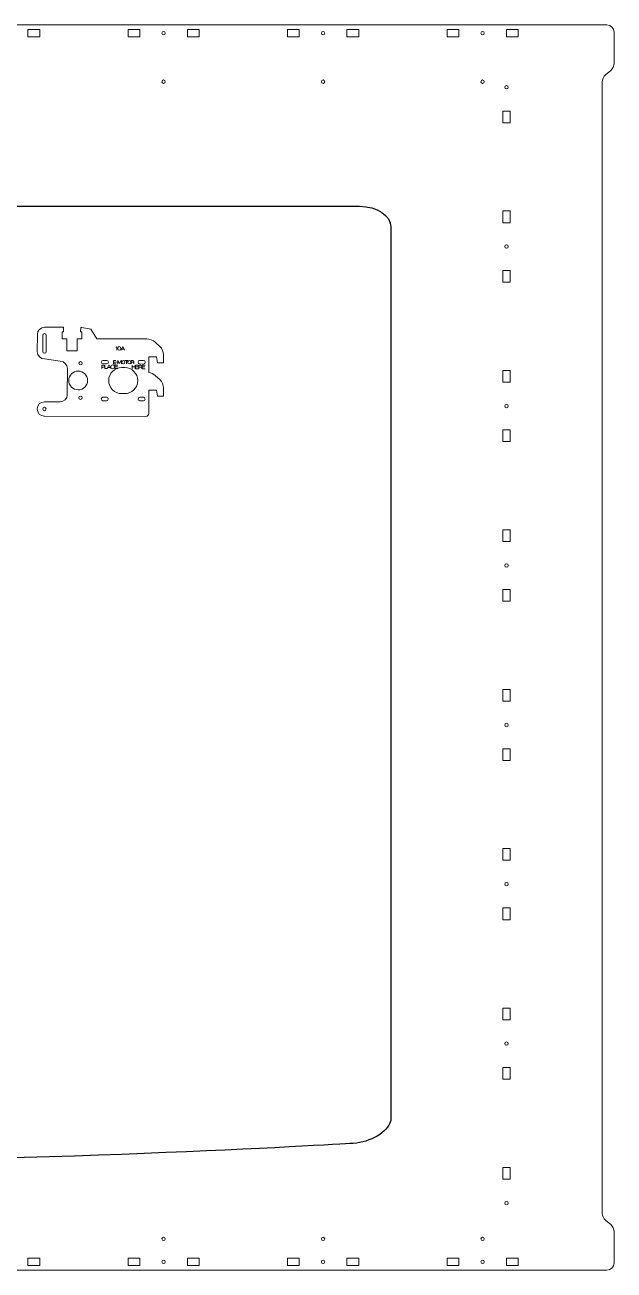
# Model space of a CAD drawing. Header units: millimetres. Extents: x 28 to 1172, y 29 to 868.
# Drawn here: x 775 to 1172, y 29 to 868 of the extents above; entities that cross this region are included whole.
import ezdxf

# ---------------------------------------------------------------- set-up
doc = ezdxf.new("R2010")
doc.units = ezdxf.units.MM
doc.layers.get('0').update_dxf_attribs({"color": 1, "linetype": 'CONTINUOUS', "lineweight": 25, "true_color": 0xff0000})
for name, color, linetype, lineweight, true_color in [('11C', 1, 'CONTINUOUS', 0, 0xff0000), ('Front', 1, 'CONTINUOUS', 0, 0xff0000), ('New Bottom board', 1, 'CONTINUOUS', 0, 0xff0000), ('New Cuts', 6, 'CONTINUOUS', 0, 0xff00ff), ('Text', 1, 'CONTINUOUS', 0, 0xff0000)]:
    doc.layers.add(name, color=color, linetype=linetype, lineweight=lineweight, true_color=true_color)

msp = doc.modelspace()

# ---------------------------------------------------------------- linework, layer by layer
at = {"color": 1, "true_color": 0xff0000}
for points in [[(366.01, 745.41), (1000.26, 745.41)], [(1021.28, 731.46), (1021.28, 129.99), (1021.07, 129.82)]]:
    msp.add_lwpolyline(points, dxfattribs=at)
for points in [[(1000.26, 745.41), (1011.86, 745.41), (1021.28, 739.16), (1021.28, 731.46)], [(1021.07, 129.82), (1018.97, 122.27), (1007.64, 115.5), (995.9, 114.77)], [(995.9, 114.77), (995.9, 114.77), (796.26, 102.33), (586.9, 102.33)]]:
    msp.add_open_spline(points, degree=3, dxfattribs=at)
at = {"layer": '11C'}
msp.add_line((856.44, 604.04), (787.83, 604.23), dxfattribs=at)
at = {"layer": 'Front', "color": 1, "true_color": 0xff0000}
for points in [[(856.96, 656.23), (823.34, 656.23), (819.41, 662.73), (813.38, 663.94), (812.54, 663.95), (812.53, 660.85), (813.36, 660.85), (813.36, 656.17), (813.36, 656.17), (810.28, 656.18), (810.26, 648.22), (808.61, 648.23), (808.61, 648.23), (804.88, 648.24), (804.88, 648.24), (803.22, 648.24), (803.24, 656.2), (800.18, 656.21), (800.18, 656.21), (800.18, 660.89), (801.01, 660.88), (801.02, 663.98), (788.22, 664.01)], [(783.4, 659.22), (783.37, 647.53)], [(787.04, 647.68), (787.07, 658.62), (787.07, 658.62)], [(789.35, 658.61), (789.32, 647.68)], [(865.95, 650.94), (862.68, 653.95)], [(858.42, 633.67), (858.42, 633.66), (858.42, 644.12), (863.49, 644.12), (864.28, 640.11), (868.28, 640.1), (868.29, 645.57)], [(788.16, 642.72), (798.8, 641.09)], [(813.62, 639.8), (813.62, 639.8)], [(830.02, 641.76), (827.61, 641.76)], [(827.61, 639.36), (830.01, 639.36), (830.01, 639.36)], [(842.2, 636.88), (840.2, 636.89)], [(854.82, 641.69), (852.41, 641.7)], [(852.41, 639.3), (854.81, 639.29), (854.81, 639.29)], [(803.59, 636.28), (803.51, 618.61)], [(865.95, 628.58), (862.68, 631.59)], [(810.83, 621.89), (810.83, 621.89)], [(858.42, 606.01), (858.42, 621.77), (863.49, 621.77), (864.28, 617.75), (868.28, 617.74), (868.29, 623.22)], [(798.7, 613.82), (788.11, 613.83)], [(813.55, 616.6), (813.55, 616.6)], [(829.95, 616.96), (827.54, 616.96)], [(827.54, 614.56), (829.95, 614.56), (829.95, 614.56)], [(840.16, 619.37), (842.16, 619.36), (842.16, 619.36)], [(854.75, 616.89), (852.34, 616.9)], [(852.34, 614.5), (854.75, 614.49), (854.75, 614.49)], [(786.97, 609.02), (786.97, 609.02)]]:
    msp.add_lwpolyline(points, dxfattribs=at)
for points in [[(788.22, 664.01), (785.57, 664.02), (783.41, 661.88), (783.4, 659.22)], [(787.07, 658.62), (787.07, 659.24), (787.58, 659.75), (788.21, 659.75)], [(788.21, 659.75), (788.84, 659.75), (789.35, 659.24), (789.35, 658.61)], [(862.68, 653.95), (861.38, 655.14), (858.72, 656.22), (856.96, 656.23)], [(783.37, 647.53), (783.36, 644.88), (785.51, 642.73), (788.16, 642.72)], [(788.18, 646.54), (787.55, 646.54), (787.04, 647.05), (787.04, 647.68)], [(789.32, 647.68), (789.32, 647.05), (788.81, 646.54), (788.18, 646.54)], [(868.29, 645.57), (868.3, 647.33), (867.24, 649.75), (865.95, 650.94)], [(798.8, 641.09), (801.46, 641.09), (803.6, 638.93), (803.59, 636.28)], [(811.34, 639.81), (811.34, 640.44), (811.85, 640.95), (812.48, 640.95)], [(812.47, 638.67), (811.84, 638.67), (811.34, 639.18), (811.34, 639.81)], [(813.62, 639.8), (813.62, 639.17), (813.1, 638.66), (812.47, 638.67)], [(812.48, 640.95), (813.11, 640.94), (813.62, 640.43), (813.62, 639.8)], [(827.61, 641.76), (826.95, 641.77), (826.41, 641.23), (826.41, 640.57)], [(826.41, 640.57), (826.41, 639.9), (826.94, 639.37), (827.61, 639.36)], [(830.01, 639.36), (830.68, 639.35), (831.21, 639.89), (831.22, 640.55)], [(831.22, 640.55), (831.22, 641.22), (830.68, 641.76), (830.02, 641.76)], [(840.2, 636.89), (835.36, 636.9), (831.43, 632.99), (831.42, 628.15)], [(850.94, 628.1), (850.95, 632.94), (847.04, 636.87), (842.2, 636.88)], [(852.41, 641.7), (851.75, 641.7), (851.21, 641.16), (851.21, 640.5)], [(851.21, 640.5), (851.21, 639.84), (851.74, 639.3), (852.41, 639.3)], [(854.81, 639.29), (855.48, 639.29), (856.01, 639.82), (856.02, 640.49)], [(856.02, 640.49), (856.02, 641.15), (855.48, 641.69), (854.82, 641.69)], [(804.53, 628.23), (804.54, 631.72), (807.37, 634.54), (810.86, 634.53)], [(810.86, 634.53), (814.35, 634.52), (817.18, 631.68), (817.17, 628.19)], [(862.68, 631.59), (861.71, 632.47), (859.92, 633.3), (858.42, 633.67)], [(868.29, 623.22), (868.3, 624.98), (867.24, 627.39), (865.95, 628.58)], [(810.83, 621.89), (807.34, 621.9), (804.52, 624.74), (804.53, 628.23)], [(817.17, 628.19), (817.16, 624.7), (814.32, 621.88), (810.83, 621.89)], [(831.42, 628.15), (831.41, 623.32), (835.32, 619.38), (840.16, 619.37)], [(842.16, 619.36), (846.99, 619.35), (850.93, 623.26), (850.94, 628.1)], [(788.11, 613.83), (785.46, 613.84), (783.31, 611.7), (783.3, 609.05)], [(803.51, 618.61), (803.5, 615.96), (801.35, 613.81), (798.7, 613.82)], [(811.27, 616.6), (811.28, 617.23), (811.79, 617.74), (812.42, 617.74)], [(812.41, 615.46), (811.78, 615.46), (811.27, 615.97), (811.27, 616.6)], [(813.55, 616.6), (813.55, 615.97), (813.04, 615.46), (812.41, 615.46)], [(812.42, 617.74), (813.05, 617.74), (813.56, 617.23), (813.55, 616.6)], [(827.54, 616.96), (826.88, 616.97), (826.34, 616.43), (826.34, 615.77)], [(826.34, 615.77), (826.34, 615.1), (826.88, 614.57), (827.54, 614.56)], [(831.15, 615.75), (831.15, 616.42), (830.62, 616.96), (829.95, 616.96)], [(829.95, 614.56), (830.61, 614.55), (831.15, 615.09), (831.15, 615.75)], [(852.34, 616.9), (851.68, 616.9), (851.14, 616.36), (851.14, 615.7)], [(851.14, 615.7), (851.14, 615.04), (851.67, 614.5), (852.34, 614.5)], [(855.95, 615.69), (855.95, 616.35), (855.41, 616.89), (854.75, 616.89)], [(854.75, 614.49), (855.41, 614.49), (855.95, 615.02), (855.95, 615.69)], [(783.3, 609.05), (783.29, 606.39), (785.44, 604.23), (788.09, 604.22)], [(786.97, 609.02), (786.97, 609.65), (787.48, 610.16), (788.11, 610.16)], [(788.11, 607.88), (787.48, 607.88), (786.97, 608.39), (786.97, 609.02)], [(788.11, 610.16), (788.74, 610.16), (789.25, 609.65), (789.25, 609.02)], [(789.25, 609.02), (789.25, 608.39), (788.74, 607.88), (788.11, 607.88)], [(856.44, 604.04), (857.53, 604.03), (858.42, 604.91), (858.42, 606.01)]]:
    msp.add_open_spline(points, degree=3, dxfattribs=at)
at = {"layer": 'New Bottom board'}
msp.add_line((41.3, 867.5), (1166.7, 867.5), dxfattribs=at)
at = {"layer": 'New Cuts', "color": 1, "true_color": 0xff0000}
for p, q in [((1163.5, 67.82), (1163.5, 829.18)), ((41.3, 29.5), (1166.7, 29.5))]:
    msp.add_line(p, q, dxfattribs=at)
for points in [[(784.95, 864.42), (784.95, 859.46), (777.07, 859.46), (777.07, 864.42), (784.95, 864.42), (784.95, 864.42)], [(852.29, 864.42), (852.29, 859.46), (844.41, 859.46), (844.41, 864.42), (852.29, 864.42), (852.29, 864.42)], [(1166.7, 867.5), (873.88, 867.5)], [(892.29, 864.42), (892.29, 859.46), (884.41, 859.46), (884.41, 864.42), (892.29, 864.42), (892.29, 864.42)], [(959.63, 864.42), (959.63, 859.46), (951.75, 859.46), (951.75, 864.42), (959.63, 864.42), (959.63, 864.42)], [(999.63, 864.42), (999.63, 859.46), (991.75, 859.46), (991.75, 864.42), (999.63, 864.42), (999.63, 864.42)], [(1066.97, 864.42), (1066.97, 859.46), (1059.09, 859.46), (1059.09, 864.42), (1066.97, 864.42), (1066.97, 864.42)], [(1106.97, 864.42), (1106.97, 859.46), (1099.09, 859.46), (1099.09, 864.42), (1106.97, 864.42), (1106.97, 864.42)], [(868.35, 860.8), (868.35, 860.8)], [(975.69, 860.8), (975.69, 860.8)], [(1083.03, 860.8), (1083.03, 860.8)], [(1171.5, 841.54), (1171.5, 862.7)], [(1165.66, 833.82), (1169.34, 836.9)], [(869.49, 829.3), (869.49, 829.3)], [(976.83, 829.3), (976.83, 829.3)], [(1084.17, 829.3), (1084.17, 829.3)], [(1100.23, 825.53), (1100.23, 825.53)], [(1163.5, 620.14), (1163.5, 829.18)], [(1096.61, 801.59), (1096.61, 809.47), (1101.57, 809.47), (1101.57, 801.59), (1096.61, 801.59), (1096.61, 801.59)], [(1096.61, 734.41), (1096.61, 742.29), (1101.57, 742.29), (1101.57, 734.41), (1096.61, 734.41), (1096.61, 734.41)], [(1100.23, 718.35), (1100.23, 718.35)], [(1096.61, 694.41), (1096.61, 702.29), (1101.57, 702.29), (1101.57, 694.41), (1096.61, 694.41), (1096.61, 694.41)], [(1096.61, 627.07), (1096.61, 634.95), (1101.57, 634.95), (1101.57, 627.07), (1096.61, 627.07), (1096.61, 627.07)], [(1100.23, 611.01), (1100.23, 611.01)], [(1096.61, 587.07), (1096.61, 594.95), (1101.57, 594.95), (1101.57, 587.07), (1096.61, 587.07), (1096.61, 587.07)], [(1096.61, 519.73), (1096.61, 527.61), (1101.57, 527.61), (1101.57, 519.73), (1096.61, 519.73), (1096.61, 519.73)], [(1100.23, 503.67), (1100.23, 503.67)], [(1096.61, 479.73), (1096.61, 487.61), (1101.57, 487.61), (1101.57, 479.73), (1096.61, 479.73), (1096.61, 479.73)], [(1096.61, 412.39), (1096.61, 420.27), (1101.57, 420.27), (1101.57, 412.39), (1096.61, 412.39), (1096.61, 412.39)], [(1100.23, 396.33), (1100.23, 396.33)], [(1096.61, 372.39), (1096.61, 380.27), (1101.57, 380.27), (1101.57, 372.39), (1096.61, 372.39), (1096.61, 372.39)], [(1096.61, 305.32), (1096.61, 313.2), (1101.57, 313.2), (1101.57, 305.32), (1096.61, 305.32), (1096.61, 305.32)], [(1100.23, 289.26), (1100.23, 289.26)], [(1163.5, 67.82), (1163.5, 276.86)], [(1096.61, 265.32), (1096.61, 273.2), (1101.57, 273.2), (1101.57, 265.32), (1096.61, 265.32), (1096.61, 265.32)], [(1096.61, 197.98), (1096.61, 205.86), (1101.57, 205.86), (1101.57, 197.98), (1096.61, 197.98), (1096.61, 197.98)], [(1100.23, 181.92), (1100.23, 181.92)], [(1096.61, 157.98), (1096.61, 165.86), (1101.57, 165.86), (1101.57, 157.98), (1096.61, 157.98), (1096.61, 157.98)], [(1096.61, 90.64), (1096.61, 98.52), (1101.57, 98.52), (1101.57, 90.64), (1096.61, 90.64), (1096.61, 90.64)], [(1100.23, 74.58), (1100.23, 74.58)], [(1169.34, 60.1), (1165.66, 63.18)], [(869.49, 50.51), (869.49, 50.51)], [(976.83, 50.51), (976.83, 50.51)], [(1084.17, 50.51), (1084.17, 50.51)], [(1171.5, 34.3), (1171.5, 55.46)], [(784.95, 37.52), (784.95, 32.56), (777.07, 32.56), (777.07, 37.52), (784.95, 37.52), (784.95, 37.52)], [(852.29, 37.52), (852.29, 32.56), (844.41, 32.56), (844.41, 37.52), (852.29, 37.52), (852.29, 37.52)], [(868.35, 33.9), (868.35, 33.9)], [(892.29, 37.52), (892.29, 32.56), (884.41, 32.56), (884.41, 37.52), (892.29, 37.52), (892.29, 37.52)], [(959.63, 37.52), (959.63, 32.56), (951.75, 32.56), (951.75, 37.52), (959.63, 37.52), (959.63, 37.52)], [(975.69, 33.9), (975.69, 33.9)], [(999.63, 37.52), (999.63, 32.56), (991.75, 32.56), (991.75, 37.52), (999.63, 37.52), (999.63, 37.52)], [(1066.97, 37.52), (1066.97, 32.56), (1059.09, 32.56), (1059.09, 37.52), (1066.97, 37.52), (1066.97, 37.52)], [(1083.03, 33.9), (1083.03, 33.9)], [(1106.97, 37.52), (1106.97, 32.56), (1099.09, 32.56), (1099.09, 37.52), (1106.97, 37.52), (1106.97, 37.52)], [(873.88, 29.5), (1166.7, 29.5)]]:
    msp.add_lwpolyline(points, dxfattribs=at)
for points in [[(1171.5, 862.7), (1171.5, 865.34), (1169.34, 867.5), (1166.7, 867.5)], [(867.21, 861.94), (867.21, 862.57), (867.72, 863.08), (868.35, 863.08)], [(868.35, 860.8), (867.72, 860.8), (867.21, 861.31), (867.21, 861.94)], [(868.35, 863.08), (868.98, 863.08), (869.49, 862.57), (869.49, 861.94)], [(869.49, 861.94), (869.49, 861.31), (868.98, 860.8), (868.35, 860.8)], [(974.55, 861.94), (974.55, 862.57), (975.06, 863.08), (975.69, 863.08)], [(975.69, 860.8), (975.06, 860.8), (974.55, 861.31), (974.55, 861.94)], [(975.69, 863.08), (976.32, 863.08), (976.83, 862.57), (976.83, 861.94)], [(976.83, 861.94), (976.83, 861.31), (976.32, 860.8), (975.69, 860.8)], [(1081.89, 861.94), (1081.89, 862.57), (1082.4, 863.08), (1083.03, 863.08)], [(1083.03, 860.8), (1082.4, 860.8), (1081.89, 861.31), (1081.89, 861.94)], [(1083.03, 863.08), (1083.66, 863.08), (1084.17, 862.57), (1084.17, 861.94)], [(1084.17, 861.94), (1084.17, 861.31), (1083.66, 860.8), (1083.03, 860.8)], [(1169.34, 836.9), (1170.53, 837.9), (1171.5, 839.99), (1171.5, 841.54)], [(867.21, 829.3), (867.21, 829.93), (867.72, 830.44), (868.35, 830.44)], [(868.35, 830.44), (868.98, 830.44), (869.49, 829.93), (869.49, 829.3)], [(974.55, 829.3), (974.55, 829.93), (975.06, 830.44), (975.69, 830.44)], [(975.69, 830.44), (976.32, 830.44), (976.83, 829.93), (976.83, 829.3)], [(1081.89, 829.3), (1081.89, 829.93), (1082.4, 830.44), (1083.03, 830.44)], [(1083.03, 830.44), (1083.66, 830.44), (1084.17, 829.93), (1084.17, 829.3)], [(1163.5, 829.18), (1163.5, 830.74), (1164.47, 832.82), (1165.66, 833.82)], [(868.35, 828.16), (867.72, 828.16), (867.21, 828.67), (867.21, 829.3)], [(869.49, 829.3), (869.49, 828.67), (868.98, 828.16), (868.35, 828.16)], [(975.69, 828.16), (975.06, 828.16), (974.55, 828.67), (974.55, 829.3)], [(976.83, 829.3), (976.83, 828.67), (976.32, 828.16), (975.69, 828.16)], [(1083.03, 828.16), (1082.4, 828.16), (1081.89, 828.67), (1081.89, 829.3)], [(1084.17, 829.3), (1084.17, 828.67), (1083.66, 828.16), (1083.03, 828.16)], [(1097.95, 825.53), (1097.95, 826.16), (1098.46, 826.67), (1099.09, 826.67)], [(1099.09, 824.39), (1098.46, 824.39), (1097.95, 824.9), (1097.95, 825.53)], [(1099.09, 826.67), (1099.72, 826.67), (1100.23, 826.16), (1100.23, 825.53)], [(1100.23, 825.53), (1100.23, 824.9), (1099.72, 824.39), (1099.09, 824.39)], [(1097.95, 718.35), (1097.95, 718.98), (1098.46, 719.49), (1099.09, 719.49)], [(1099.09, 717.21), (1098.46, 717.21), (1097.95, 717.72), (1097.95, 718.35)], [(1099.09, 719.49), (1099.72, 719.49), (1100.23, 718.98), (1100.23, 718.35)], [(1100.23, 718.35), (1100.23, 717.72), (1099.72, 717.21), (1099.09, 717.21)], [(1097.95, 611.01), (1097.95, 611.64), (1098.46, 612.15), (1099.09, 612.15)], [(1099.09, 612.15), (1099.72, 612.15), (1100.23, 611.64), (1100.23, 611.01)], [(1099.09, 609.87), (1098.46, 609.87), (1097.95, 610.38), (1097.95, 611.01)], [(1100.23, 611.01), (1100.23, 610.38), (1099.72, 609.87), (1099.09, 609.87)], [(1097.95, 503.67), (1097.95, 504.3), (1098.46, 504.81), (1099.09, 504.81)], [(1099.09, 502.53), (1098.46, 502.53), (1097.95, 503.04), (1097.95, 503.67)], [(1099.09, 504.81), (1099.72, 504.81), (1100.23, 504.3), (1100.23, 503.67)], [(1100.23, 503.67), (1100.23, 503.04), (1099.72, 502.53), (1099.09, 502.53)], [(1097.95, 396.33), (1097.95, 396.96), (1098.46, 397.47), (1099.09, 397.47)], [(1099.09, 395.19), (1098.46, 395.19), (1097.95, 395.7), (1097.95, 396.33)], [(1099.09, 397.47), (1099.72, 397.47), (1100.23, 396.96), (1100.23, 396.33)], [(1100.23, 396.33), (1100.23, 395.7), (1099.72, 395.19), (1099.09, 395.19)], [(1097.95, 289.26), (1097.95, 289.89), (1098.46, 290.4), (1099.09, 290.4)], [(1099.09, 288.12), (1098.46, 288.12), (1097.95, 288.63), (1097.95, 289.26)], [(1099.09, 290.4), (1099.72, 290.4), (1100.23, 289.89), (1100.23, 289.26)], [(1100.23, 289.26), (1100.23, 288.63), (1099.72, 288.12), (1099.09, 288.12)], [(1097.95, 181.92), (1097.95, 182.55), (1098.46, 183.06), (1099.09, 183.06)], [(1099.09, 180.78), (1098.46, 180.78), (1097.95, 181.29), (1097.95, 181.92)], [(1099.09, 183.06), (1099.72, 183.06), (1100.23, 182.55), (1100.23, 181.92)], [(1100.23, 181.92), (1100.23, 181.29), (1099.72, 180.78), (1099.09, 180.78)], [(1097.95, 74.58), (1097.95, 75.21), (1098.46, 75.72), (1099.09, 75.72)], [(1099.09, 75.72), (1099.72, 75.72), (1100.23, 75.21), (1100.23, 74.58)], [(1099.09, 73.44), (1098.46, 73.44), (1097.95, 73.95), (1097.95, 74.58)], [(1100.23, 74.58), (1100.23, 73.95), (1099.72, 73.44), (1099.09, 73.44)], [(1165.66, 63.18), (1164.47, 64.18), (1163.5, 66.26), (1163.5, 67.82)], [(1171.5, 55.46), (1171.5, 57.01), (1170.53, 59.1), (1169.34, 60.1)], [(867.21, 50.51), (867.21, 51.14), (867.72, 51.65), (868.35, 51.65)], [(868.35, 49.37), (867.72, 49.37), (867.21, 49.88), (867.21, 50.51)], [(868.35, 51.65), (868.98, 51.65), (869.49, 51.14), (869.49, 50.51)], [(869.49, 50.51), (869.49, 49.88), (868.98, 49.37), (868.35, 49.37)], [(974.55, 50.51), (974.55, 51.14), (975.06, 51.65), (975.69, 51.65)], [(975.69, 49.37), (975.06, 49.37), (974.55, 49.88), (974.55, 50.51)], [(975.69, 51.65), (976.32, 51.65), (976.83, 51.14), (976.83, 50.51)], [(976.83, 50.51), (976.83, 49.88), (976.32, 49.37), (975.69, 49.37)], [(1081.89, 50.51), (1081.89, 51.14), (1082.4, 51.65), (1083.03, 51.65)], [(1083.03, 49.37), (1082.4, 49.37), (1081.89, 49.88), (1081.89, 50.51)], [(1083.03, 51.65), (1083.66, 51.65), (1084.17, 51.14), (1084.17, 50.51)], [(1084.17, 50.51), (1084.17, 49.88), (1083.66, 49.37), (1083.03, 49.37)], [(867.21, 35.04), (867.21, 35.67), (867.72, 36.18), (868.35, 36.18)], [(868.35, 33.9), (867.72, 33.9), (867.21, 34.41), (867.21, 35.04)], [(868.35, 36.18), (868.98, 36.18), (869.49, 35.67), (869.49, 35.04)], [(869.49, 35.04), (869.49, 34.41), (868.98, 33.9), (868.35, 33.9)], [(974.55, 35.04), (974.55, 35.67), (975.06, 36.18), (975.69, 36.18)], [(975.69, 33.9), (975.06, 33.9), (974.55, 34.41), (974.55, 35.04)], [(975.69, 36.18), (976.32, 36.18), (976.83, 35.67), (976.83, 35.04)], [(976.83, 35.04), (976.83, 34.41), (976.32, 33.9), (975.69, 33.9)], [(1081.89, 35.04), (1081.89, 35.67), (1082.4, 36.18), (1083.03, 36.18)], [(1083.03, 33.9), (1082.4, 33.9), (1081.89, 34.41), (1081.89, 35.04)], [(1083.03, 36.18), (1083.66, 36.18), (1084.17, 35.67), (1084.17, 35.04)], [(1084.17, 35.04), (1084.17, 34.41), (1083.66, 33.9), (1083.03, 33.9)], [(1166.7, 29.5), (1169.34, 29.5), (1171.5, 31.66), (1171.5, 34.3)]]:
    msp.add_open_spline(points, degree=3, dxfattribs=at)
at = {"layer": 'text', "color": 5, "true_color": 0x0000ff}
for points in [[(836.87, 650.95), (836.95, 650.95), (836.95, 648.56)], [(838.51, 651), (838.51, 651)], [(839.69, 648.55), (840.81, 650.96), (840.9, 650.96), (842, 648.54)], [(841.64, 649.34), (840.06, 649.35)], [(826.7, 636.16), (826.7, 638.58), (827.99, 638.58)], [(827.89, 637.26), (826.7, 637.26)], [(830.6, 636.16), (828.9, 636.16), (828.9, 638.58)], [(830.48, 636.16), (831.59, 638.58), (831.68, 638.58), (832.79, 636.16)], [(832.42, 636.96), (830.84, 636.96)], [(836.25, 639.42), (834.53, 639.42), (834.53, 641.61), (836.23, 641.61)], [(834.53, 640.59), (836.16, 640.59)], [(837.54, 636.16), (835.63, 636.16), (835.63, 638.58), (837.52, 638.58)], [(835.63, 637.45), (837.44, 637.45)], [(836.55, 640.47), (837.11, 640.47)], [(837.54, 639.47), (837.54, 641.56), (837.63, 641.56), (838.73, 639.53), (838.74, 639.53), (839.83, 641.56), (839.93, 641.56), (839.93, 639.47)], [(841.27, 641.56), (841.27, 641.56)], [(842.36, 641.56), (844.17, 641.56)], [(843.27, 639.47), (843.27, 641.56)], [(845.22, 641.56), (845.22, 641.56)], [(846.57, 639.47), (846.57, 641.56), (847.72, 641.56)], [(847.8, 640.49), (847.8, 640.49), (846.57, 640.48)], [(847.12, 636.08), (847.12, 638.5)], [(847.12, 637.37), (849.19, 637.37)], [(849.19, 638.5), (849.19, 636.08)], [(851.44, 636.08), (849.54, 636.08), (849.54, 638.5), (851.42, 638.5)], [(849.54, 637.37), (851.34, 637.37)], [(851.68, 636.08), (851.68, 638.5), (853.02, 638.5)], [(853.11, 637.26), (853.1, 637.26), (851.68, 637.25)], [(855.9, 636.08), (854, 636.08), (854, 638.5), (855.88, 638.5)], [(854, 637.37), (855.81, 637.37)]]:
    msp.add_lwpolyline(points, dxfattribs=at)
for points in [[(836.11, 650.49), (836.48, 650.59), (836.72, 650.78), (836.87, 650.95)], [(837.49, 649.75), (837.49, 650.42), (837.76, 651), (838.51, 651)], [(838.51, 648.51), (837.76, 648.51), (837.49, 649.08), (837.49, 649.75)], [(838.51, 651), (839.25, 651), (839.52, 650.42), (839.52, 649.75)], [(839.52, 649.75), (839.52, 649.08), (839.25, 648.51), (838.51, 648.51)], [(828.66, 637.92), (828.66, 637.59), (828.49, 637.26), (827.89, 637.26)], [(827.99, 638.58), (828.5, 638.58), (828.66, 638.28), (828.66, 637.92)], [(832.79, 637.37), (832.79, 638.17), (833.36, 638.63), (834.05, 638.63)], [(834.05, 636.11), (833.36, 636.11), (832.79, 636.57), (832.79, 637.37)], [(834.05, 638.63), (834.62, 638.63), (835.07, 638.4), (835.2, 637.87)], [(835.26, 637.08), (835.19, 636.43), (834.61, 636.11), (834.05, 636.11)], [(840.19, 640.47), (840.19, 641.16), (840.67, 641.56), (841.27, 641.56)], [(841.27, 639.38), (840.67, 639.38), (840.19, 639.78), (840.19, 640.47)], [(841.27, 641.56), (841.87, 641.56), (842.36, 641.16), (842.36, 640.47)], [(842.36, 640.47), (842.36, 639.78), (841.87, 639.38), (841.27, 639.38)], [(844.13, 640.47), (844.13, 641.16), (844.62, 641.56), (845.22, 641.56)], [(845.22, 639.38), (844.62, 639.38), (844.13, 639.78), (844.13, 640.47)], [(845.22, 641.56), (845.81, 641.56), (846.3, 641.16), (846.3, 640.47)], [(846.3, 640.47), (846.3, 639.78), (845.81, 639.38), (845.22, 639.38)], [(847.72, 641.56), (848.14, 641.56), (848.3, 641.37), (848.3, 640.99)], [(848.3, 640.99), (848.3, 640.79), (848.17, 640.51), (847.8, 640.49)], [(847.8, 640.49), (848.12, 640.48), (848.26, 640.34), (848.26, 640.05)], [(848.26, 640.05), (848.26, 639.97), (848.27, 639.56), (848.31, 639.47)], [(853.02, 638.5), (853.5, 638.5), (853.68, 638.27), (853.68, 637.84)], [(853.1, 637.26), (853.48, 637.25), (853.64, 637.08), (853.64, 636.75)], [(853.68, 637.84), (853.68, 637.61), (853.53, 637.29), (853.11, 637.26)], [(853.64, 636.75), (853.64, 636.66), (853.64, 636.18), (853.69, 636.08)]]:
    msp.add_open_spline(points, degree=3, dxfattribs=at)

doc.saveas('drawing.dxf')
